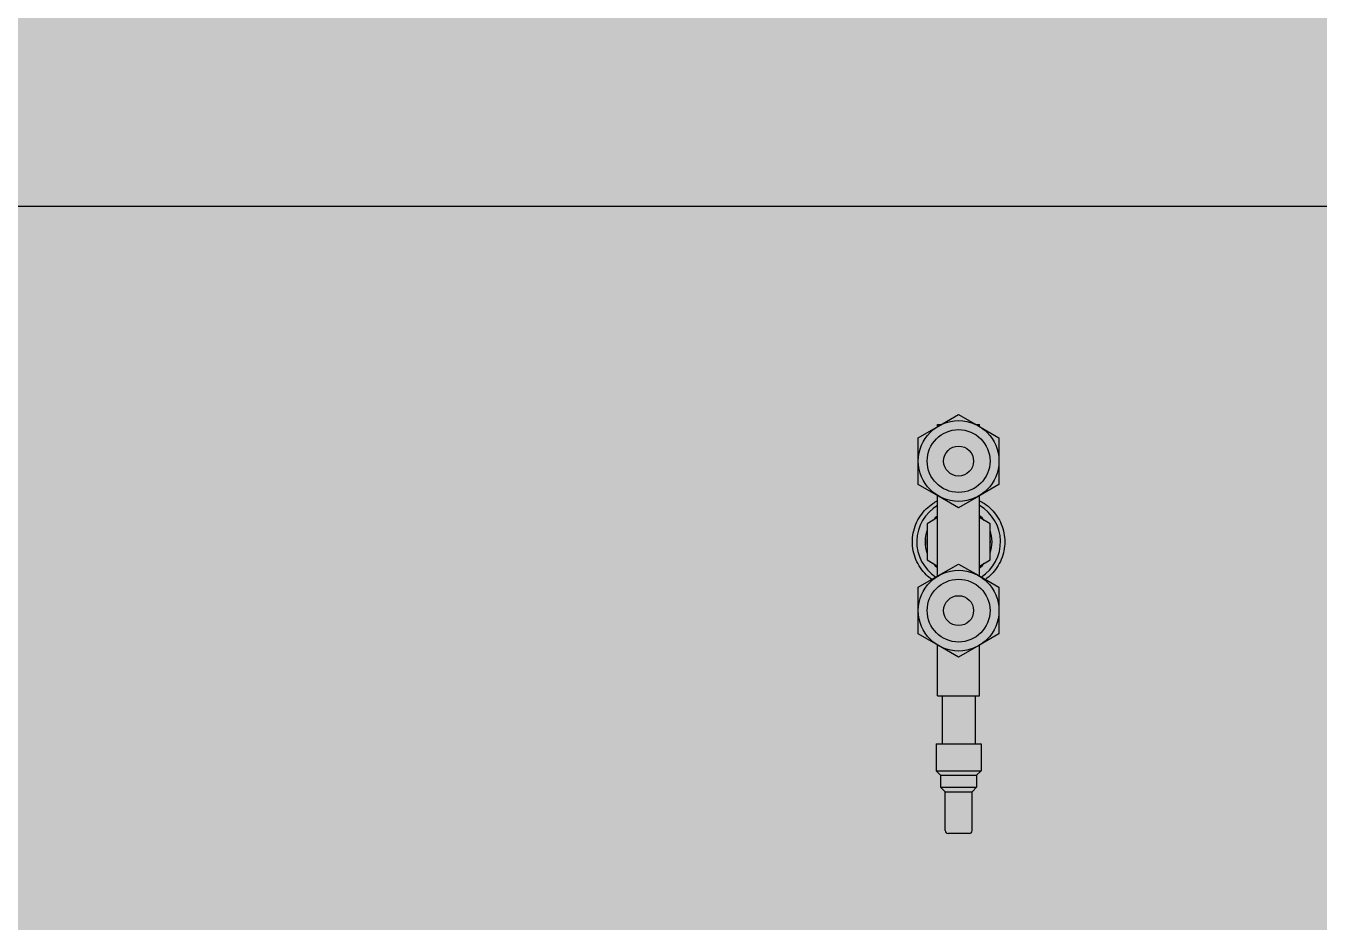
# Model space of a CAD drawing. Extents: x -18489 to 27370, y -8745 to 11880.
# Drawn here: x -14408.7 to -14340.2, y 1961.5 to 2009 of the extents above; entities that cross this region are included whole.
import ezdxf

# ---------------------------------------------------------------- set-up
doc = ezdxf.new("R2010")
doc.units = 0
doc.header["$LTSCALE"] = 100
for name, color, linetype in [('188K-SM-03-F10-MECH-EQ-Y2257103$0$0 Xref', 8, 'Continuous'), ('188K-SM-03-F10-MECH-EQ-Y2257103$0$M-EQU-FOUNDATION', 8, 'Continuous'), ('188K-SM-03-F10-MECH-EQ-Y2257103$0$Micron CUP L10 HVAC EQU$0$M-MECH-EQU', 136, 'Continuous'), ('188K-SM-03-F10-MECH-EQ-Y2257103$0$Micron CUP L10 HVAC EQU$0$M-PHASE1 AREA', 252, 'Continuous')]:
    doc.layers.add(name, color=color, linetype=linetype)

# ---------------------------------------------------------------- blocks, each defined once
blk = doc.blocks.new('188K-SM-03-F10-MECH-EQ-Y2257103$0$Micron CUP L10 HVAC EQU$0$A$C0c53ceb0')
at = {"layer": '188K-SM-03-F10-MECH-EQ-Y2257103$0$Micron CUP L10 HVAC EQU$0$M-PHASE1 AREA'}
for p, q in [((18509.19987, 10820.17249), (13383.58898, 10820.17249)), ((17827.67421, 10703.74256), (17838.379, 10709.92297)), ((17838.379, 10709.92297), (17849.08379, 10703.74256)), ((17816.96942, 10697.56215), (17827.67421, 10703.74256)), ((17827.27774, 10703.51366), (17827.27774, 10704.6284)), ((17827.27774, 10704.6284), (17829.20854, 10704.6284)), ((17847.54946, 10704.6284), (17849.48026, 10704.6284)), ((17849.08379, 10703.74256), (17859.78857, 10697.56215)), ((17849.48026, 10703.51366), (17849.48026, 10704.6284)), ((17816.96942, 10685.20132), (17816.96942, 10697.56215)), ((17859.78857, 10697.56215), (17859.78857, 10685.20132)), ((17816.96942, 10672.8405), (17816.96942, 10685.20132)), ((17859.78857, 10685.20132), (17859.78857, 10672.8405)), ((17827.67421, 10666.66009), (17816.96942, 10672.8405)), ((17859.78857, 10672.8405), (17849.08379, 10666.66009)), ((17827.27774, 10624.21893), (17827.27774, 10666.88899)), ((17838.379, 10660.47968), (17827.67421, 10666.66009)), ((17849.08379, 10666.66009), (17838.379, 10660.47968)), ((17849.48026, 10624.21893), (17849.48026, 10666.88899)), ((17827.27774, 10655.20081), (17821.72711, 10651.99615)), ((17821.72711, 10651.99615), (17821.72711, 10632.7682)), ((17855.03089, 10651.99615), (17849.48026, 10655.20081)), ((17855.03089, 10632.7682), (17855.03089, 10651.99615)), ((17821.72711, 10632.7682), (17827.27774, 10629.56354)), ((17827.67421, 10624.44784), (17838.379, 10630.62825)), ((17838.379, 10630.62825), (17849.08379, 10624.44784)), ((17849.48026, 10629.56354), (17855.03089, 10632.7682)), ((17816.96942, 10618.26742), (17827.67421, 10624.44784)), ((17849.08379, 10624.44784), (17859.78857, 10618.26742)), ((17816.96942, 10605.9066), (17816.96942, 10618.26742)), ((17859.78857, 10618.26742), (17859.78857, 10605.9066)), ((17816.96942, 10593.54578), (17816.96942, 10605.9066)), ((17859.78857, 10605.9066), (17859.78857, 10593.54578)), ((17827.67421, 10587.36536), (17816.96942, 10593.54578)), ((17859.78857, 10593.54578), (17849.08379, 10587.36536)), ((17827.27774, 10560.70861), (17827.27774, 10587.59427)), ((17838.379, 10581.18495), (17827.67421, 10587.36536)), ((17849.08379, 10587.36536), (17838.379, 10581.18495)), ((17849.48026, 10560.70861), (17849.48026, 10587.59427)), ((17827.27774, 10560.70861), (17849.48026, 10560.70861)), ((17829.65658, 10560.70861), (17829.65658, 10535.3343)), ((17847.10142, 10560.70861), (17847.10142, 10535.3343)), ((17826.48479, 10535.3343), (17850.27321, 10535.3343)), ((17826.48479, 10535.3343), (17826.48479, 10521.06125)), ((17850.27321, 10535.3343), (17850.27321, 10521.06125)), ((17826.48479, 10521.06125), (17850.27321, 10521.06125)), ((17828.86363, 10518.68241), (17826.48479, 10521.06125)), ((17847.89437, 10518.68241), (17850.27321, 10521.06125)), ((17828.86363, 10518.68241), (17847.89437, 10518.68241)), ((17828.86363, 10518.68241), (17828.86363, 10512.33883)), ((17847.89437, 10518.68241), (17847.89437, 10512.33883)), ((17828.86363, 10512.33883), (17847.89437, 10512.33883)), ((17831.24247, 10509.95999), (17828.86363, 10512.33883)), ((17831.24247, 10509.95999), (17845.51552, 10509.95999)), ((17831.24247, 10489.34336), (17831.24247, 10509.95999)), ((17845.51552, 10509.95999), (17847.89437, 10512.33883)), ((17845.51552, 10489.34336), (17845.51552, 10509.95999)), ((17843.92963, 10487.75746), (17832.82837, 10487.75746))]:
    blk.add_line(p, q, dxfattribs=at)
for centre, radius in [((17838.379, 10685.20132), 21.40958), ((17838.379, 10685.20132), 16.65189), ((17838.379, 10685.20132), 7.92947), ((17838.379, 10605.9066), 21.40958), ((17838.379, 10605.9066), 16.65189), ((17838.379, 10605.9066), 7.92947)]:
    blk.add_circle(centre, radius, dxfattribs=at)
for centre, radius, start, end in [((17838.379, 10642.38217), 22.20252, 120, 237.28844313), ((17838.379, 10642.38217), 22.20252, 302.71155687, 60), ((17838.379, 10642.38217), 17.73664, 128.74784468, 140.14214682), ((17838.379, 10642.38217), 17.73664, 39.85785318, 51.25215532), ((17838.379, 10642.38217), 17.73664, 159.85785318, 200.14214682), ((17838.379, 10642.38217), 16.85277, 171.14474787, 188.85525213), ((17838.379, 10642.38217), 17.73664, 339.85785318, 20.14214682), ((17838.379, 10642.38217), 16.85277, 351.14474787, 8.85525213), ((17838.379, 10642.38217), 17.73664, 219.85785318, 231.25215532), ((17838.379, 10642.38217), 17.73664, 308.74784468, 320.14214682), ((17832.82837, 10489.34336), 1.58589, 180, 270), ((17843.92963, 10489.34336), 1.58589, 270, 0)]:
    blk.add_arc(centre, radius, start, end, dxfattribs=at)
for points, knots in [([(17824.19265, 10622.43781), (17823.122, 10623.19978), (17822.13179, 10624.03477), (17820.11607, 10626.01214), (17819.06819, 10627.25588), (17817.2271, 10629.96004), (17816.43372, 10631.42038), (17815.16156, 10634.46343), (17814.68185, 10636.04833), (17814.05288, 10639.2338), (17813.90378, 10640.83438), (17813.90378, 10643.91518), (17814.05009, 10645.50465), (17814.67146, 10648.67487), (17815.1464, 10650.25563), (17816.4096, 10653.29502), (17817.19884, 10654.75594), (17819.03269, 10657.46293), (17820.07744, 10658.7089), (17822.27014, 10660.87028), (17823.48332, 10661.86762), (17825.59445, 10663.27449), (17826.42158, 10663.75869), (17827.27792, 10664.19465)], [1.457707676, 1.457707676, 1.457707676, 1.457707676, 1.843064142, 1.843064142, 2.328161992, 2.328161992, 2.813259842, 2.813259842, 3.298357691, 3.298357691, 3.783455541, 3.783455541, 4.263921694, 4.263921694, 4.744387847, 4.744387847, 5.224854, 5.224854, 5.705320154, 5.705320154, 6.165576572, 6.165576572, 6.439787963, 6.439787963, 6.439787963, 6.439787963]), ([(17849.48008, 10664.19465), (17850.37611, 10663.73847), (17851.2404, 10663.2293), (17853.39216, 10661.77844), (17854.6103, 10660.76406), (17856.78681, 10658.58755), (17857.81403, 10657.34681), (17859.61684, 10654.6547), (17860.39256, 10653.20346), (17861.63386, 10650.18656), (17862.1004, 10648.61867), (17862.71063, 10645.47581), (17862.85422, 10643.90083), (17862.85422, 10640.85371), (17862.70881, 10639.27251), (17862.0948, 10636.12354), (17861.62635, 10634.55575), (17860.38344, 10631.54256), (17859.60808, 10630.09504), (17857.8084, 10627.41067), (17856.78392, 10626.1739), (17854.74852, 10624.13851), (17853.70176, 10623.24648), (17852.56538, 10622.43777)], [-6.439186996, -6.439186996, -6.439186996, -6.439186996, -6.152138848, -6.152138848, -5.687377459, -5.687377459, -5.21141104, -5.21141104, -4.735444621, -4.735444621, -4.259478202, -4.259478202, -3.783511783, -3.783511783, -3.304470809, -3.304470809, -2.825429836, -2.825429836, -2.346388863, -2.346388863, -1.867347889, -1.867347889, -1.458638853, -1.458638853, -1.458638853, -1.458638853])]:
    blk.add_open_spline(points, degree=3, knots=knots, dxfattribs=at)
blk = doc.blocks.new('188K-SM-03-F10-MECH-EQ-Y2257103$0$Micron CUP L10 HVAC EQU')
at = {"layer": '188K-SM-03-F10-MECH-EQ-Y2257103$0$Micron CUP L10 HVAC EQU$0$M-MECH-EQU'}
blk.add_blockref('188K-SM-03-F10-MECH-EQ-Y2257103$0$Micron CUP L10 HVAC EQU$0$A$C0c53ceb0', (-206166.7, 2082.18), dxfattribs=at)
blk = doc.blocks.new('188K-SM-03-F10-MECH-EQ-Y2257103')
at = {"layer": '188K-SM-03-F10-MECH-EQ-Y2257103$0$M-EQU-FOUNDATION'}
h = blk.add_hatch(dxfattribs=at)
h.set_pattern_fill('AR-CONC', color=256, scale=0.1)
h.set_pattern_definition([(50, (4473.521, 709.199), (18.218467, -1.593909), [1.905, -20.955]), (355, (4473.521, 709.2), (-3.524342, 19.105685), [1.524, -16.764058]), (100.45144, (4475.04, 709.066), (14.694125, 17.511775), [1.619001, -17.809024]), (46.1842, (4473.521, 714.28), (27.107904, -4.204233), [2.8575, -31.4325]), (96.63556, (4475.78, 713.93), (23.740413, 24.742612), [2.428502, -26.71356]), (351.18415, (4473.52, 714.28), (23.740413, 24.742612), [2.285997, -25.145973]), (21, (4476.061, 713.009), (15.161439, -10.22652), [1.905, -20.955]), (326, (4476.061, 713.01), (6.180203, 18.418797), [1.524, -16.764]), (71.45144, (4477.325, 712.157), (21.341642, 8.192277), [1.619001, -17.808994]), (37.5, (4473.5214, 709.199), (0.3088603, 8.4555039), [0, -16.5608, 0, -17.018, 0, -16.8275]), (7.5, (4473.521, 709.199), (6.6819663, 10.0180575), [0, -9.7028, 0, -16.1798, 0, -6.4135]), (327.5, (4467.857, 709.199), (13.5590595, -0.5728744), [0, -6.35, 0, -19.812, 0, -26.289]), (317.5, (4465.317, 709.199), (14.812918, 2.542649), [0, -8.255, 0, -13.1572, 0, -18.669])])
h.paths.add_polyline_path([(-14928.149, 5602.459), (-14278.149, 5602.459), (-14278.149, 1902.459), (-14928.149, 1902.459)], flags=16)
h.paths.add_polyline_path([(-14933.149, 5607.459), (-14273.149, 5607.459), (-14273.149, 1897.459), (-14933.149, 1897.459)])
h = blk.add_hatch(dxfattribs=at)
h.set_pattern_fill('AR-CONC', color=256, scale=0.3)
h.set_pattern_definition([(50, (4473.52, 709.2), (54.6554, -4.78173), [5.715, -62.865]), (355, (4473.52, 709.2), (-10.57303, 57.31705), [4.572, -50.29218]), (100.45144, (4478.076, 708.8), (44.08237, 52.53533), [4.857, -53.42707]), (46.1842, (4473.52, 724.44), (81.32371, -12.6127), [8.5725, -94.2975]), (96.63556, (4480.3, 723.39), (71.22124, 74.22784), [7.2855, -80.14068]), (351.18415, (4473.52, 724.44), (71.22124, 74.22784), [6.858, -75.43792]), (21, (4481.14, 720.63), (45.48432, -30.67956), [5.715, -62.865]), (326, (4481.14, 720.63), (18.54061, 55.25639), [4.572, -50.292]), (71.45144, (4484.93, 718.07), (64.02493, 24.57683), [4.857, -53.42698]), (37.5, (4473.521, 709.2), (0.926581, 25.366512), [0, -49.6824, 0, -51.054, 0, -50.4825]), (7.5, (4473.52, 709.2), (20.0459, 30.054172), [0, -29.1084, 0, -48.5394, 0, -19.2405]), (327.5, (4456.529, 709.2), (40.677179, -1.718623), [0, -19.05, 0, -59.436, 0, -78.867]), (317.5, (4448.91, 709.2), (44.438754, 7.62795), [0, -24.765, 0, -39.4716, 0, -56.007])])
h.paths.add_polyline_path([(-14918.149, 5592.459), (-14288.149, 5592.459), (-14288.149, 1912.459), (-14918.149, 1912.459)])
at = {"layer": '188K-SM-03-F10-MECH-EQ-Y2257103$0$0 Xref', "xscale": 0.1, "yscale": 0.1, "zscale": 0.1}
blk.add_blockref('188K-SM-03-F10-MECH-EQ-Y2257103$0$Micron CUP L10 HVAC EQU', (4473.521, 709.199), dxfattribs=at)

msp = doc.modelspace()

# ---------------------------------------------------------------- block references
msp.add_blockref('188K-SM-03-F10-MECH-EQ-Y2257103', (0, 0))

doc.saveas('drawing.dxf')
